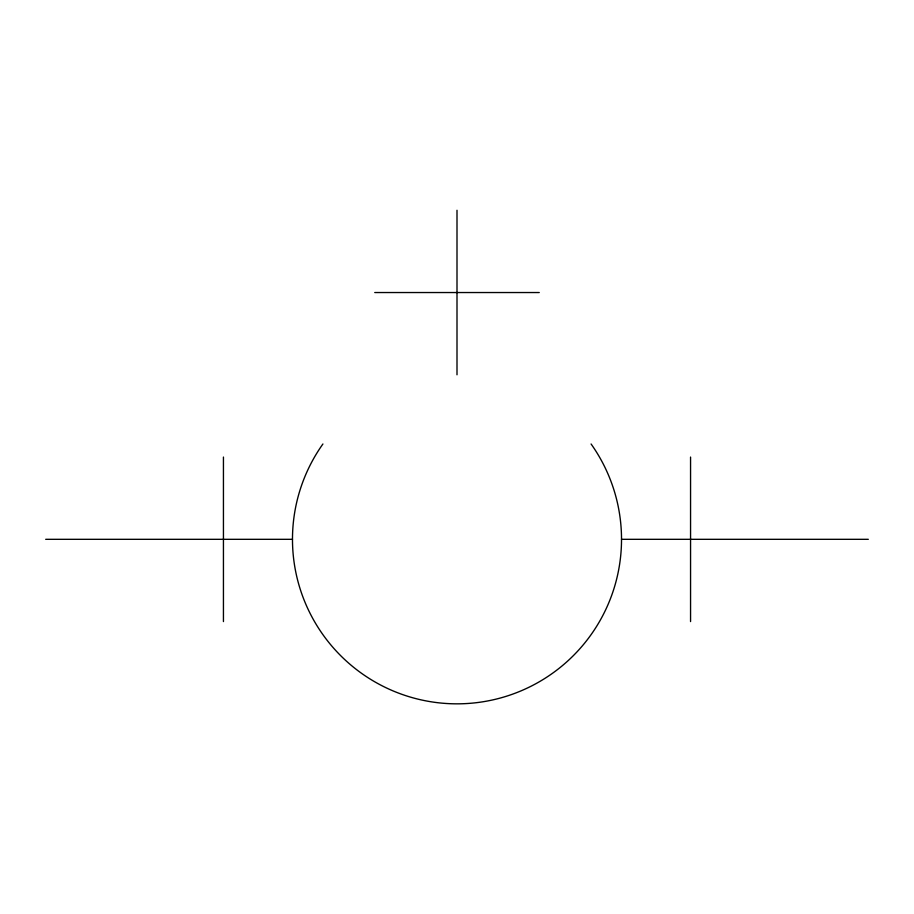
<?xml version="1.0" encoding="UTF-8"?>
<svg xmlns="http://www.w3.org/2000/svg" width="914" height="914" viewBox="0 0 914 914"><rect width="100%" height="100%" fill="white"/><g stroke="black" fill="none" stroke-linecap="round" stroke-linejoin="round"><path stroke-width="1.37" d="M374.74 292.537L539.26 292.537M45.7 539.317L292.48 539.317M621.52 539.317L868.3 539.317M690.561 457.057L690.561 621.577M457 210.277L457 374.797M223.439 457.057L223.439 621.577M591.084 443.987A164.52 164.52 0 0 1 566.669 661.953A164.52 164.52 0 0 1 347.331 661.953A164.52 164.52 0 0 1 322.916 443.987"/></g></svg>
